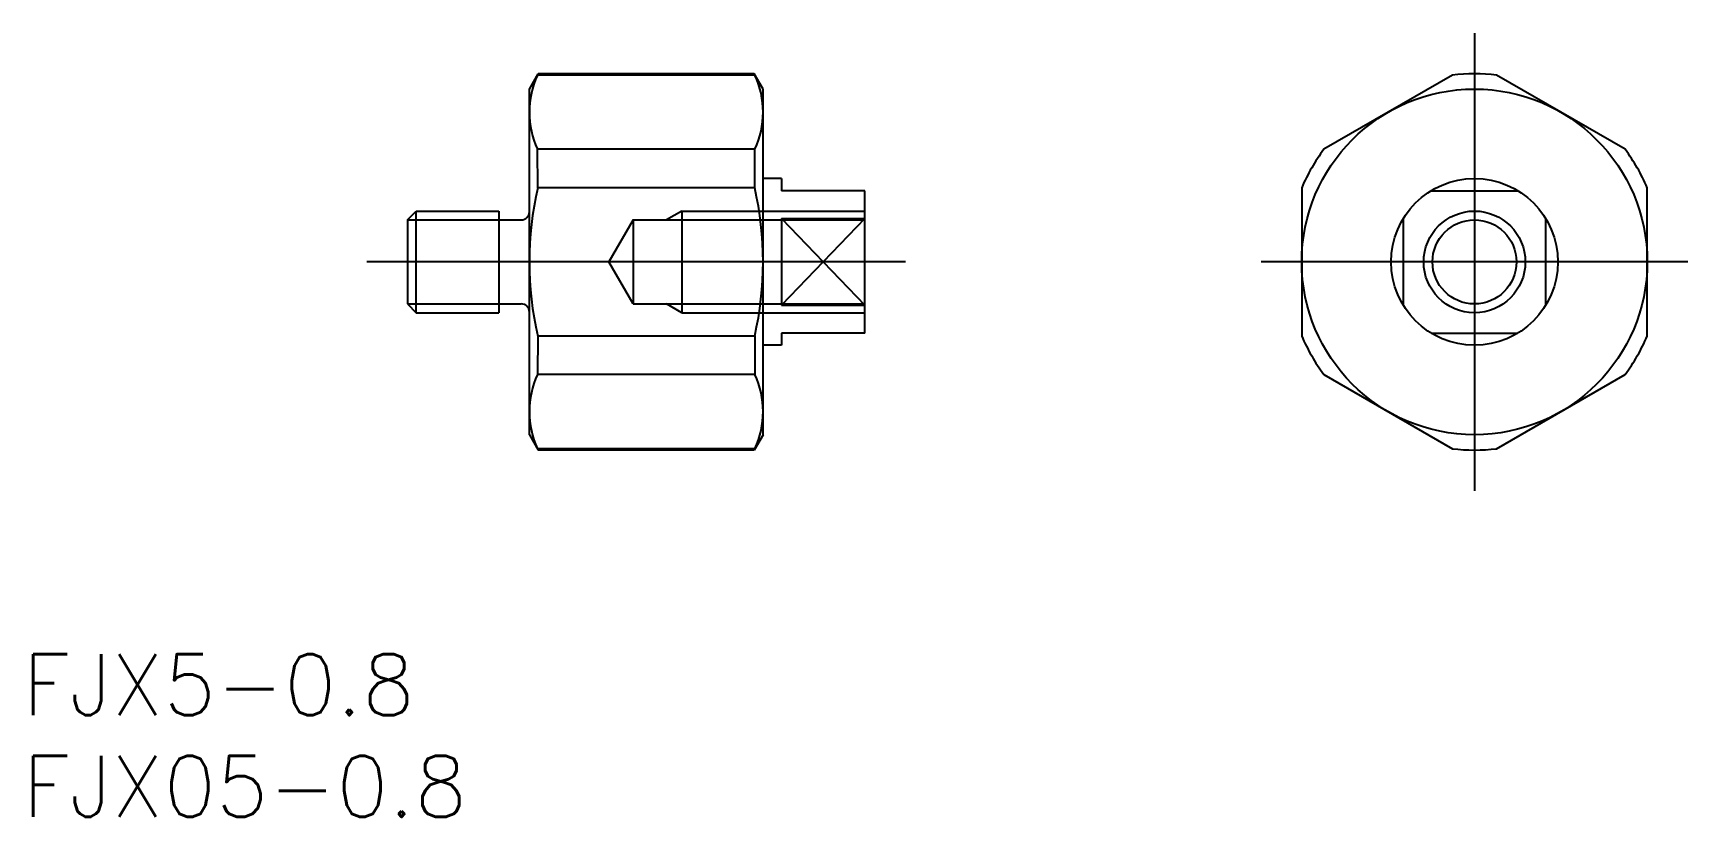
# Model space of a CAD drawing. Extents: x -70.9 to 10.5, y -27.3 to 11.2.
import ezdxf

# ---------------------------------------------------------------- set-up
doc = ezdxf.new("R2010")
doc.units = 0
doc.linetypes.add('CENTER', pattern=[50.8, 31.75, -6.35, 6.35, -6.35])
doc.linetypes.add('DASHED', pattern=[19.05, 12.7, -6.35])
doc.layers.get('0').update_dxf_attribs({"linetype": 'CONTINUOUS'})
doc.layers.add('CENTER', color=1, linetype='CENTER')
doc.styles.get("Standard").update_dxf_attribs({"font": 'txt.shx', "height": 3, "bigfont": 'bigfont.shx'})

msp = doc.modelspace()

# ---------------------------------------------------------------- linework, layer by layer
at = {"color": 7, "linetype": 'CONTINUOUS'}
for p, q in [((-46.5, 8.5), (-46.067, 9.25)), ((-46.073, 9.24), (-46.098, 9.186)), ((-35.402, 9.186), (-46.098, 9.186)), ((-35.433, 9.25), (-46.067, 9.25)), ((-35, 8.5), (-35.433, 9.25)), ((-35.427, 9.24), (-35.402, 9.186)), ((-1.09, 9.186), (-7.41, 5.537)), ((7.41, 5.537), (1.09, 9.186)), ((-46.5, -8.5), (-46.5, 8.5)), ((-35, -8.5), (-35, 8.5)), ((-35.402, 5.537), (-46.098, 5.537)), ((-46.085, 3.649), (-46.098, 5.537)), ((-35.415, 3.649), (-35.402, 5.537)), ((-34.1, 4.1), (-35, 4.1)), ((-34.1, 4.1), (-34.1, 3.5)), ((-35.415, 3.649), (-46.085, 3.649)), ((-30, 3.5), (-34.1, 3.5)), ((-30, -3.5), (-30, 3.5)), ((-8.5, 3.649), (-8.5, -3.649)), ((-2.135, 3.5), (2.135, 3.5)), ((8.5, -3.649), (8.5, 3.649)), ((-52.5, 2.067), (-52.067, 2.5)), ((-52.067, -2.5), (-52.067, 2.5)), ((-52.067, 2.5), (-48, 2.5)), ((-48, 2.5), (-48, -2.5)), ((-52.5, 2.067), (-52.5, -2.067)), ((-48, 2.067), (-46.9, 2.067)), ((-34.1, 2.135), (-34.1, -2.135)), ((-34.1, 2.135), (-30, 2.135)), ((-3.5, -2.135), (-3.5, 2.135)), ((3.5, 2.135), (3.5, -2.135)), ((-52.5, -2.067), (-52.067, -2.5)), ((-48, -2.067), (-46.9, -2.067)), ((-34.1, -2.135), (-30, -2.135)), ((-52.067, -2.5), (-48, -2.5)), ((-46.085, -3.649), (-46.098, -5.537)), ((-35.415, -3.649), (-46.085, -3.649)), ((-35.415, -3.649), (-35.402, -5.537)), ((-34.1, -3.5), (-34.1, -4.1)), ((-30, -3.5), (-34.1, -3.5)), ((-2.135, -3.5), (2.135, -3.5)), ((-34.1, -4.1), (-35, -4.1)), ((-35.402, -5.537), (-46.098, -5.537)), ((-7.41, -5.537), (-1.09, -9.186)), ((1.09, -9.186), (7.41, -5.537)), ((-46.5, -8.5), (-46.067, -9.25)), ((-35, -8.5), (-35.433, -9.25)), ((-35.402, -9.186), (-46.098, -9.186)), ((-46.073, -9.24), (-46.098, -9.186)), ((-35.433, -9.25), (-46.067, -9.25)), ((-35.427, -9.24), (-35.402, -9.186))]:
    msp.add_line(p, q, dxfattribs=at)
at = {"color": 3, "linetype": 'DASHED'}
for p, q in [((-39, 2.5), (-39.75, 2.067)), ((-39, 2.5), (-39, -2.5)), ((-39, 2.5), (-30, 2.5)), ((-41.4, 2.067), (-42.593, 0)), ((-41.4, 2.067), (-41.4, -2.067)), ((-41.4, 2.067), (-30, 2.067)), ((-41.4, -2.067), (-42.593, 0)), ((-41.4, -2.067), (-30, -2.067)), ((-39, -2.5), (-39.75, -2.067)), ((-39, -2.5), (-30, -2.5))]:
    msp.add_line(p, q, dxfattribs=at)
at = {"color": 3, "linetype": 'CONTINUOUS'}
for p, q in [((-52.5, 2.067), (-48, 2.067)), ((-34.1, 2.135), (-30, -2.135)), ((-30, 2.135), (-34.1, -2.135)), ((-52.5, -2.067), (-48, -2.067))]:
    msp.add_line(p, q, dxfattribs=at)
at = {"color": 7, "linetype": 'CONTINUOUS'}
for radius in [8.5, 4.1, 2.067]:
    msp.add_circle((0, 0), radius, dxfattribs=at)
at = {"color": 3, "linetype": 'CONTINUOUS'}
msp.add_circle((0, 0), 2.5, dxfattribs=at)
at = {"color": 7, "linetype": 'CONTINUOUS'}
for centre, radius, start, end in [((-42.155, 7.361), 4.345, 155.1733, 204.8267), ((-39.345, 7.361), 4.345, 335.1733, 24.8267), ((0, 0), 9.25, 83.23146, 96.76854), ((0, 0), 9.25, 143.23146, 156.76854), ((0, 0), 9.25, 23.23146, 36.76854), ((-30.259, 0), 16.241, 167.01723, 192.98277), ((-51.241, 0), 16.241, 347.01723, 12.98277), ((-46.9, 2.467), 0.4, 270, 0), ((-46.9, -2.467), 0.4, 0, 90), ((0, 0), 9.25, 203.23146, 216.76854), ((0, 0), 9.25, 323.23146, 336.76854), ((-42.155, -7.361), 4.345, 155.1733, 204.8267), ((-39.345, -7.361), 4.345, 335.1733, 24.8267), ((0, 0), 9.25, 263.23146, 276.76854)]:
    msp.add_arc(centre, radius, start, end, dxfattribs=at)
at = {"layer": 'CENTER', "color": 1, "linetype": 'CENTER'}
for p, q in [((0, 11.25), (0, -11.25)), ((-28, 0), (-54.5, 0)), ((10.5, 0), (-10.5, 0))]:
    msp.add_line(p, q, dxfattribs=at)

# ---------------------------------------------------------------- texts
at = {"color": 7, "linetype": 'CONTINUOUS'}
for s, p in [('FJX5-0.8', (-71.431, -22.29)), ('FJX05-0.8', (-71.431, -27.29))]:
    msp.add_text(s, height=3, dxfattribs=at).set_placement(p)

doc.saveas('drawing.dxf')
